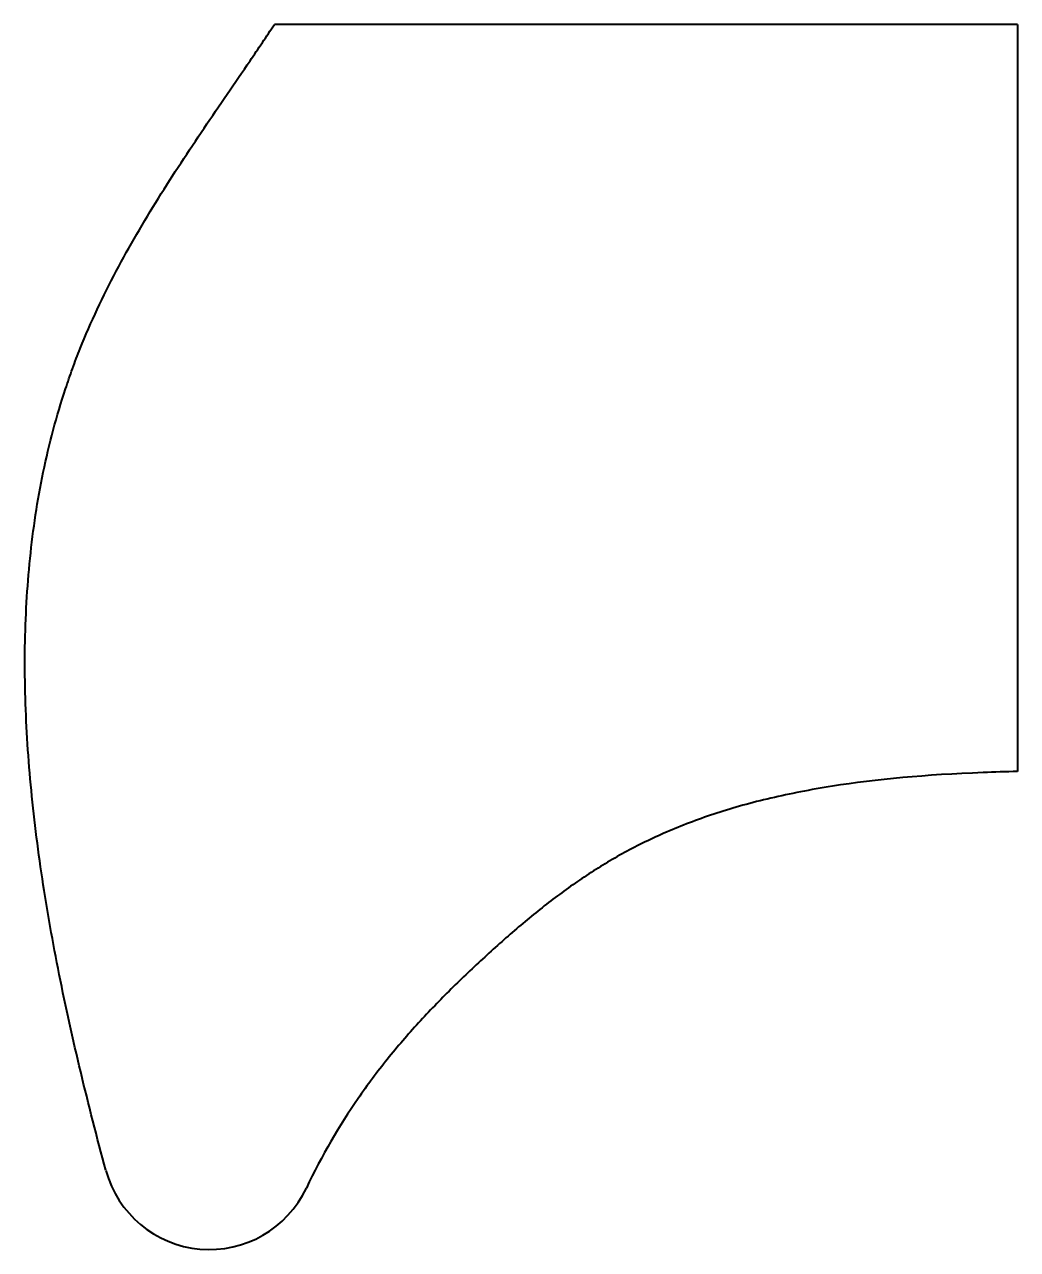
# Model space of a CAD drawing. Header units: millimetres. Extents: x -144 to -5, y -72 to 99.
import ezdxf

# ---------------------------------------------------------------- set-up
doc = ezdxf.new("R2010")
doc.units = ezdxf.units.MM
doc.layers.add('Visible', color=7, linetype='Continuous', lineweight=40)

msp = doc.modelspace()

# ---------------------------------------------------------------- linework, layer by layer
at = {"layer": 'Visible'}
for q in [(-108.92, 99.48), (-5, -5)]:
    msp.add_line((-5, 99.48), q, dxfattribs=at)
msp.add_arc((-118.02, -56.88), 15, 195.1653, 334.7456, dxfattribs=at)
for points, knots in [([(-132.5, -60.8), (-135, -51.56), (-138.33, -37.85), (-141.5, -19.98), (-143.14, -6.81), (-143.94, 6.09), (-143.77, 18.68), (-142.73, 28.89), (-141.31, 36.87), (-139.92, 42.75), (-138.49, 47.55), (-137.18, 51.34), (-135.75, 55.08), (-133.75, 59.66), (-131.09, 64.98), (-128.21, 70.16), (-124.15, 76.9), (-118.78, 85.03), (-113.26, 93.03), (-110.04, 97.8), (-108.92, 99.48)], [0.0617856, 0.0617856, 0.0617856, 0.0617856, 0.1137462, 0.1397266, 0.1657069, 0.1916872, 0.2176676, 0.2436479, 0.2566381, 0.2696283, 0.2826184, 0.2891135, 0.2956086, 0.3085988, 0.3215889, 0.3345791, 0.3475693, 0.3735496, 0.3995299, 0.4137759, 0.4137759, 0.4137759, 0.4137759]), ([(-5, -5), (-6.61, -5.05), (-8.21, -5.11), (-9.82, -5.17), (-17.8, -5.46), (-28.24, -6.44), (-39.69, -8.68), (-47.2, -10.77), (-53.8, -13.26), (-59.69, -16.1), (-65.03, -19.29), (-69.17, -22.24), (-72.39, -24.77), (-74.77, -26.75), (-77.14, -28.81), (-79.52, -30.96), (-81.88, -33.16), (-85, -36.18), (-88.8, -40.12), (-93.17, -45.2), (-98.66, -52.52), (-102.31, -58.72), (-104.45, -63.28)], [0.0184681, 0.0184681, 0.0184681, 0.0184681, 0.0381473, 0.0381473, 0.0381473, 0.1359762, 0.1848906, 0.233805, 0.2827195, 0.3316339, 0.3805484, 0.4294628, 0.45392, 0.4783772, 0.5028345, 0.5272917, 0.5517489, 0.5762061, 0.6251205, 0.674035, 0.7229494, 0.8207783, 0.8207783, 0.8207783, 0.8207783])]:
    msp.add_open_spline(points, degree=3, knots=knots, dxfattribs=at)

doc.saveas('drawing.dxf')
